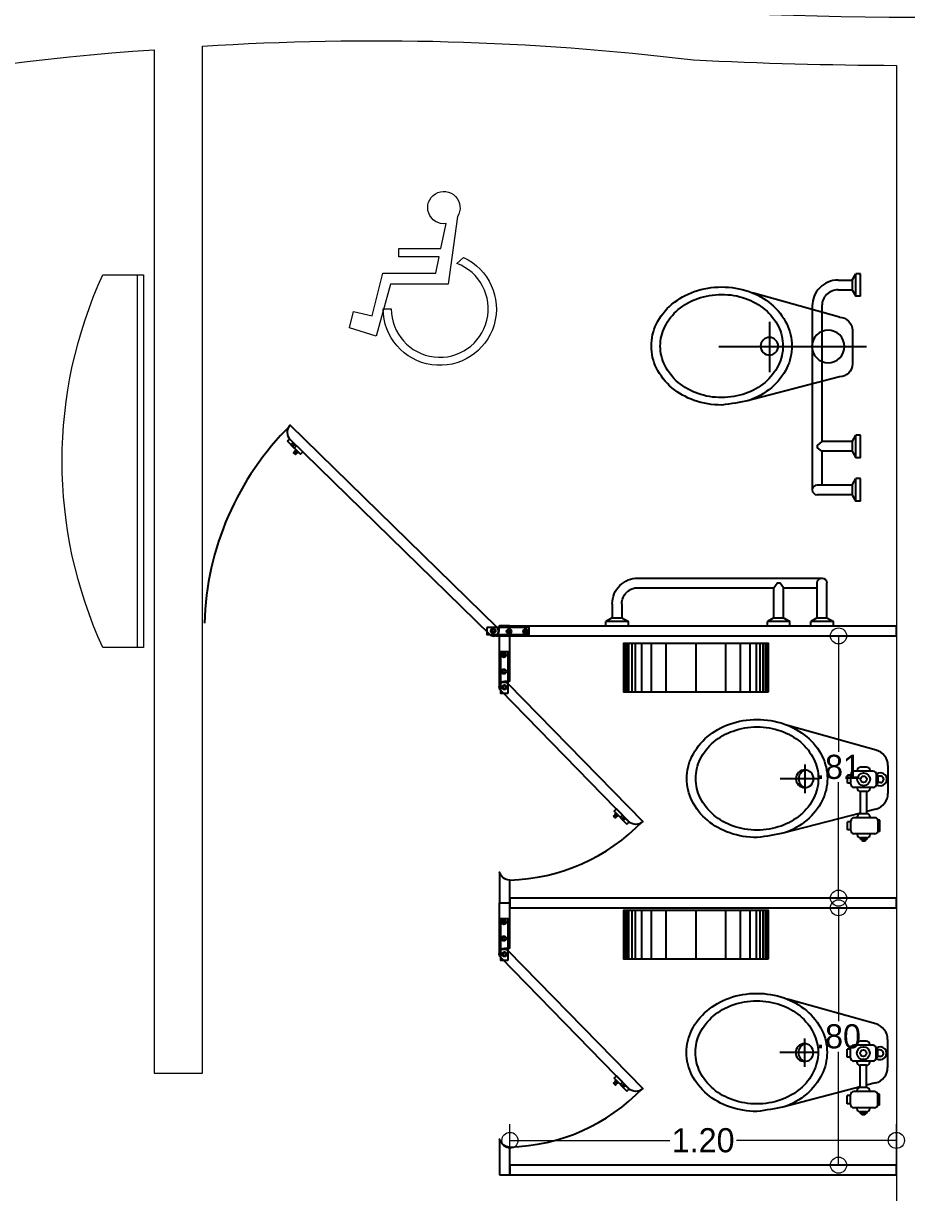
# Model space of a CAD drawing. Header units: millimetres. Extents: x 744843 to 745492, y 2520966 to 2521458.
# Drawn here: x 745385.024 to 745387.768, y 2521103.241 to 2521106.875 of the extents above; entities that cross this region are included whole.
import ezdxf

# ---------------------------------------------------------------- set-up
doc = ezdxf.new("R2010")
doc.units = ezdxf.units.MM
doc.header["$PDMODE"] = 35
doc.header["$PDSIZE"] = 1
for name, color, linetype, lineweight in [('A_Cotas_Interiores', 8, 'Continuous', 20), ('A_Muebles', 8, 'Continuous', 20), ('A_Muros', 30, 'Continuous', 20), ('A_Puertas', 8, 'Continuous', 0)]:
    doc.layers.add(name, color=color, linetype=linetype, lineweight=lineweight)
doc.layers.add('A_Mamparas de Baño', color=43, linetype='Continuous')
doc.layers.add('A_Muebles_fijos', color=8, linetype='Continuous')
doc.dimstyles.new('EJES', dxfattribs={"dimtxt": 0.25, "dimasz": 0.25, "dimexe": 0.5, "dimexo": 0.25, "dimgap": 0.01, "dimtad": 0, "dimtih": 1, "dimtoh": 1, "dimzin": 4, "dimdsep": 46, "dimtxsty": 'Standard', "dimblk": 'ORIGIN', "dimcen": 0.09, "dimclrd": 8, "dimclre": 8, "dimclrt": 4, "dimadec": 1, "dimazin": 0, "dimtfac": 1, "dimtofl": 0, "dimtmove": 2, "dimatfit": 3, "dimfxl": 0.15, "dimtolj": 1, "dimtzin": 0, "dimlwd": -1, "dimlwe": -1, "dimarcsym": 0})

# ---------------------------------------------------------------- blocks, each defined once
blk = doc.blocks.new('WC')
at = {"layer": 'A_Muebles_fijos'}
for p, q in [((0.0406592193030519, 0.09327516666904978), (0.3108065782435005, 0.1689798654691591)), ((0.2583195261104265, 0.07858159681142263), (0.258155457486282, -0.07724559624387928)), ((5.477764352686265e-05, 0.05275613904756449), (-5.477764352694592e-05, -0.05129602158616342)), ((-0.04376726034388416, 0.001434195873448174), (0.4149792343814624, 0.000951187073373716)), ((0.04046425006526984, -0.09190046324568846), (0.3260795185196911, -0.1662715183634967))]:
    blk.add_line(p, q, dxfattribs=at)
for centre, major_axis, ratio, start_param, end_param in [((0.4065389733732445, -0.07185123619332023), (0.1832865396773095, 0.1832865396773095), 0.9999999968286647, 0.7843452771556515, 1.119340405751284), ((0.4065389733732445, -0.07185123619332023), (0.1832865382600372, 0.1832865382600372), 0.9999999988987636, 0.4493501469668698, 0.7843452761206043), ((0.3936941331339767, -0.03482753472111233), (0.1555760328729452, 0.1555760328729452), 0.9999999913887098, 1.119340407866279, 1.483254539749225), ((0.3954117303801467, -0.02965582525997468), (-0.1356912151719567, 0.1356912151719568), 0.9999999990756723, -0.4510725355538303, -0.08693383889264572), ((0.4065496406547026, -0.06171980410057165), (-0.1596927958941702, 0.1596927958941702), 0.9999999985112853, -0.7864510518725603, -0.4510725356487646), ((0.4065496406547026, -0.06171980410057165), (0.1596927959293301, 0.1596927959293301), 0.9999999998339548, 0.448966759555751, 0.7843452757497144), ((0.4177550456806784, -0.02967935023537882), (0.1356912151177427, 0.1356912151177427), 0.9999999897916193, 0.08482806378889209, 0.4489667633101463), ((0.4194617486937204, -0.03485466519544878), (-0.1555760323957659, 0.1555760323957659), 0.9999999943684958, -1.485360315215316, -1.121446182339457), ((0.3739110608148621, -0.0112378002674044), (0.1338062646021851, 0.1338062646021851), 0.9999999979794557, 1.48325453886102, 1.897220916489769), ((0.3782568175956839, -0.009225201240620096), (-0.116827209371956, 0.116827209371956), 0.9999999996009404, -0.08693383875372485, 0.3269138086451402), ((0.43495294272725, -0.00928489599085458), (-0.1168272097376902, 0.1168272097376902), 0.9999999971155697, 4.383369397565613, 4.797217043435799), ((0.4392944518040167, -0.0113066416530595), (-0.1338062644228365, 0.1338062644228365), 0.9999999991559471, 4.383858614643572, 4.797824992432891), ((0.04061651231313586, 0.05271343208675228), (-0.02868149353144899, 0.02868149353144899), 0.99999999767963, -0.7864510528173303, 0.7843452770169601), ((0.3433513184281764, 0.003863939287261586), (-0.1097027335683897, 0.1097027335683897), 0.9999999997562181, 0.3264245905463146, 0.7843452754941169), ((0.3517550219403346, 0.00385509114072613), (-0.09592937184925981, 0.09592937184925984), 0.9999999993349574, 0.3269138088074341, 0.7843452757443146), ((0.4614822237781481, 0.003739560691760402), (-0.09592937199169635, 0.0959293719916964), 0.9999999993788391, 3.925937929312166, 4.383369396296293), ((0.4698859272612025, 0.003730712545224946), (-0.1097027336564993, 0.1097027336564994), 0.9999999992042511, 3.92593792936009, 4.383858614149694), ((0.07546343455032907, 0.002334020769344192), (0.01904567512974609, 0.01904567512974609), 0.9999999969437859, 2.29216023939216e-09, 6.283185309471746), ((0.3433513184281764, 0.003863939287261586), (-0.1097027336416219, 0.109702733641622), 0.9999999992025753, 0.7843452757709377, 1.242265960643167), ((0.3517550219403346, 0.00385509114072613), (0.0959293718429067, 0.09592937184290669), 0.9999999988332957, 2.355141601623339, 2.812573068954697), ((0.2582399682869436, 0.003020108880595784), (-0.01940852226107381, 0.01940852226107382), 0.9999999970009227, 4.712388978885151, 10.99557428606474), ((0.4614822237781481, 0.003739560691760402), (0.09592937202109879, 0.09592937202109877), 0.9999999996812432, 5.039302788123447, 5.496734255637105), ((0.4698859272612025, 0.003730712545224946), (-0.1097027335149631, 0.1097027335149631), 0.9999999993706251, 3.468017244253223, 3.925937929276904), ((0.04050695702608205, -0.05133872854697563), (-0.02868149355325815, 0.02868149355325815), 0.9999999997456848, 0.7843452759846907, 2.355141602526028), ((0.3739427939144661, 0.01890129336913071), (0.1338062642621465, 0.1338062642621465), 0.9999999983652426, 2.813062286539549, 3.227028665452437), ((0.3782843029912328, 0.01687954770692579), (0.1168272094052413, 0.1168272094052413), 0.9999999991285307, 2.812573068989725, 3.226420716957982), ((0.4349804281227989, 0.01681985307310663), (0.1168272097048319, 0.1168272097048319), 0.9999999975583393, 4.625455141423581, 5.039302787534082), ((0.4393261849036207, 0.01883245198347561), (0.133806264363742, 0.133806264363742), 0.9999999993430027, 4.624847192727369, 5.038813570977103), ((0.3937754970247624, 0.04244931691151999), (0.1555760314809, 0.1555760314809), 0.9999999966326925, 3.227028665934461, 3.590942801391618), ((0.3954822000087005, 0.03727400206786535), (-0.1356912155599463, 0.1356912155599464), 0.9999999975892566, 1.655624390025488, 2.019763085370978), ((0.4066876050637802, 0.06931445593305818), (-0.159692796791373, 0.159692796791373), 0.9999999985371989, 2.019763085762261, 2.35514160160132), ((0.4066876050637802, 0.06931445593305818), (-0.1596927964754583, 0.1596927964754584), 0.9999999999735457, 2.355141602319492, 2.690520118345571), ((0.4178255153092322, 0.03725047709246121), (-0.1356912152448646, 0.1356912152448646), 0.9999999989022021, 2.690520117912109, 3.054658814408185), ((0.4195431125845061, 0.04242218655359886), (-0.1555760314498243, 0.1555760314498243), 0.9999999965482356, 2.69013672992562, 3.054050865493487), ((0.5364619773608865, 0.842021956893736), (-0.7283366307909108, 0.7283366307909109), 0.9999999907021602, 2.145677627044654, 2.229610440056562), ((0.4066982723452383, 0.07944588802580677), (-0.1832865381940543, 0.1832865381940543), 0.9999999979639703, 2.355141601346871, 2.690136730501941)]:
    blk.add_ellipse(centre, major_axis=major_axis, ratio=ratio, start_param=start_param, end_param=end_param, dxfattribs=at)
blk.add_ellipse((0.07546343455032907, 0.002334020769344192), major_axis=(0.03571064080460928, 0.03571064080460928), ratio=0.9999999983700192, dxfattribs=at)
blk = doc.blocks.new('Porta_rollo_planta')
at = {"layer": 'A_Muebles_fijos'}
for p, q in [((0.004294411046430469, -0.1499999999068677), (0.004294411279261112, -4.656612873077393e-10)), ((0.009457122418098152, -0.1499999999068677), (0.009457122650928795, -4.656612873077393e-10)), ((0.01655583677347749, -0.1499999999068677), (0.01655583700630814, -4.656612873077393e-10)), ((0.02623588847927749, -0.1499999999068677), (0.02623588871210814, -4.656612873077393e-10)), ((0.03720664547290653, -0.1499999999068677), (0.03720664570573717, -4.656612873077393e-10)), ((0.0565667855553329, -0.1499999999068677), (0.05656678578816354, -4.656612873077393e-10)), ((0.08689768251497298, -0.1499999999068677), (0.08689768274780363, -4.656612873077393e-10)), ((0.1320713059976697, -0.1499999999068677), (0.1320713062305003, -4.656612873077393e-10)), ((0.2250000000931323, -0.1499999999068677), (0.2250000003259629, -4.656612873077393e-10)), ((0.3179286941885948, -0.1499999999068677), (0.3179286939557642, -4.656612873077393e-10)), ((0.3631023176712915, -0.1499999999068677), (0.3631023174384609, -4.656612873077393e-10)), ((0.3934332146309316, -0.1499999999068677), (0.393433214398101, -4.656612873077393e-10)), ((0.412793354713358, -0.1499999999068677), (0.4127933544805273, -4.656612873077393e-10)), ((0.423764111706987, -0.1499999999068677), (0.4237641114741564, -4.656612873077393e-10)), ((0.433444163412787, -0.1499999999068677), (0.4334441631799564, -4.656612873077393e-10)), ((0.4405428777681664, -0.1499999999068677), (0.4405428775353357, -4.656612873077393e-10)), ((0.445705589139834, -0.1499999999068677), (0.4457055889070034, -4.656612873077393e-10))]:
    blk.add_line(p, q, dxfattribs=at)
at = {"layer": 'A_Muebles_fijos', "ltscale": 0.0065}
blk.add_lwpolyline([(0.4500000000698492, -0.1499999999068677), (0.4500000000698492, 0), (0, 0), (0, -0.1499999999068677)], close=True, dxfattribs=at)
blk = doc.blocks.new('MUBA03PL')
at = {"layer": 'A_Muebles_fijos', "linetype": 'ByBlock'}
for p, q in [((0.002054797181765315, 0.1823572858160371), (0.02205479718176555, 0.1823572858160371)), ((0.002054797181765426, 0.1773572858160369), (0.002054797181765426, 0.1823572858160371)), ((0.007054797181765431, 0.1823572858160371), (0.007054797181765431, 0.1873572858160369)), ((0.007054797181765431, 0.1873572858160369), (0.01705479718176555, 0.1873572858160369)), ((0.01705479718176555, 0.1823572858160371), (0.01705479718176555, 0.1873572858160369)), ((0.02205479718176544, 0.1773572858160369), (0.02205479718176544, 0.1823572858160371)), ((-0.03794520281823461, 0.1573572858160371), (-0.0329452028182346, 0.1573572858160371)), ((-0.03794520281823461, 0.1573572858160371), (-0.03794520281823466, 0.122357285816037)), ((-0.0329452028182346, 0.1548572858160371), (-0.0329452028182346, 0.1248572858160372)), ((-0.0229452028182346, 0.1648572858160371), (0.04205479718176534, 0.1648572858160371)), ((-0.007945202818234805, 0.164857285816037), (-0.007945202818234694, 0.1673572858160369)), ((0.002054797181765315, 0.1773572858160369), (0.02205479718176555, 0.1773572858160369)), ((0.03205479718176545, 0.164857285816037), (0.03205479718176556, 0.167357285816037)), ((0.05205479718176535, 0.1548572858160371), (0.05205479718176535, 0.1248572858160371)), ((0.05205479718176535, 0.152357285816037), (0.06205479718176537, 0.152357285816037)), ((0.06205479718176537, 0.152357285816037), (0.06205479718176537, 0.1273572858160371)), ((-0.03794520281823466, 0.122357285816037), (-0.0329452028182346, 0.122357285816037)), ((-0.0229452028182346, 0.1148572858160372), (0.04205479718176534, 0.1148572858160372)), ((-0.007945202818234805, 0.1148572858160372), (-0.007945202818234694, 0.1123572858160372)), ((0.03205479718176545, 0.1148572858160372), (0.03205479718176556, 0.112357285816037)), ((0.05205479718176535, 0.1273572858160371), (0.06205479718176537, 0.1273572858160371)), ((0.002054797181765426, 0.1023572858160372), (0.002054797181765426, 0.03289141311595196)), ((0.002054797181765315, 0.1023572858160372), (0.02205479718176555, 0.1023572858160372)), ((0.02205479718176544, 0.1023572858160372), (0.02205479718176544, 0.03289141311595196)), ((-0.04033059170738295, 0.005383637130419887), (-0.03294520281823465, 0.005383637130419887)), ((-0.03294520281823466, 0.007891413115952046), (-0.02794520281823466, 0.007891413115952046)), ((-0.03294520281823466, 0.007891413115952046), (-0.03294520281823466, -0.01710858688404809)), ((-0.02794520281823466, 0.01039141311595199), (-0.02794520281823466, -0.01960858688404803)), ((-0.01794520281823459, 0.020391413115952), (0.04205479718176535, 0.020391413115952)), ((-0.007945202818234805, 0.020391413115952), (-0.007945202818234694, 0.02289141311595195)), ((0.002054797181765315, 0.03289141311595196), (0.02205479718176555, 0.03289141311595196)), ((0.03205479718176545, 0.020391413115952), (0.03205479718176556, 0.02289141311595195)), ((0.0520547971817653, 0.01039141311595199), (0.0520547971817653, -0.01960858688404803)), ((0.0520547971817653, 0.007891413115952046), (0.06205479718176531, 0.007891413115952046)), ((0.06205479718176531, 0.007891413115952046), (0.06205479718176531, -0.01710858688404809)), ((-0.04033059170738295, -0.01459530512613914), (-0.03294520281823465, -0.01459530512613914)), ((-0.03294520281823466, -0.01710858688404809), (-0.02794520281823466, -0.01710858688404809)), ((-0.01794520281823465, -0.02960858688404804), (0.0420547971817653, -0.02960858688404804)), ((-0.007945202818234805, -0.02960858688404804), (-0.007945202818234694, -0.03210858688404799)), ((0.03205479718176545, -0.02960858688404804), (0.03205479718176556, -0.03210858688404799)), ((0.0520547971817653, -0.01710858688404809), (0.06205479718176531, -0.01710858688404809)), ((0.002054797181765315, -0.042108586884048), (0.02205479718176555, -0.042108586884048))]:
    blk.add_line(p, q, dxfattribs=at)
at = {"layer": 'A_Muebles_fijos'}
for p, q in [((0.02205479718176544, 0.1003546987438531), (0.2627113941016618, 0.1630190134186776)), ((-0.0260131474980999, 0.08783833788051987), (0.002054797181765426, 0.09514692006860795)), ((-0.06332253236307323, -0.04728450974337106), (-0.06341380049320831, 0.03939915457505696)), ((0.1949185613753887, -0.05064343990837997), (0.1948251263136989, 0.03809821249026824)), ((0.1558456998915828, -0.006272613708999564), (0.2718705232503356, -0.006272613708999564)), ((-0.02681453998927158, -0.0953771297438128), (0.2474384538254711, -0.1722323705303935))]:
    blk.add_line(p, q, dxfattribs=at)
at = {"layer": 'A_Muebles_fijos', "linetype": 'ByBlock'}
for radius in [0.01999999999999998, 0.01000000000000001]:
    blk.add_circle((0.01205479718176527, -0.004608586884048131), radius, dxfattribs=at)
for centre, radius, start, end in [((-0.0229452028182346, 0.1548572858160371), 0.01, 89.99999999999999, 180), ((0.002054797181765315, 0.1673572858160369), 0.01, 89.99999999999999, 180), ((0.02205479718176555, 0.1673572858160369), 0.01, 4.80263756900991e-13, 89.99999999999999), ((0.04205479718176534, 0.1548572858160371), 0.01, 0, 89.99999999999999), ((-0.0229452028182346, 0.1248572858160372), 0.01, 180, 270), ((0.002054797181765315, 0.1123572858160372), 0.01, 180, 270), ((0.02205479718176555, 0.1123572858160372), 0.01, 270, 359.9999999999995), ((0.04205479718176534, 0.1248572858160371), 0.01, 270, 0), ((-0.04033059170738295, -0.004616362869580122), 0.01999999999999998, 51.65327969994375, 308.3504200393738), ((-0.04033059170738295, -0.004616362869580122), 0.01000000000000001, 90, 273.7189452542223), ((-0.01794520281823465, 0.01039141311595199), 0.01, 89.99999999999999, 180), ((0.002054797181765315, 0.02289141311595195), 0.01, 89.99999999999999, 180), ((0.02205479718176555, 0.02289141311595195), 0.01, 4.80263756900991e-13, 89.99999999999999), ((0.0420547971817653, 0.01039141311595199), 0.01, 0, 89.99999999999999), ((-0.01794520281823465, -0.01960858688404803), 0.01, 180, 270), ((0.002054797181765315, -0.03210858688404799), 0.01, 180, 270), ((0.02205479718176555, -0.03210858688404799), 0.01, 270, 359.9999999999996), ((0.0420547971817653, -0.01960858688404803), 0.01, 270, 0)]:
    blk.add_arc(centre, radius, start, end, dxfattribs=at)
at = {"layer": 'A_Muebles_fijos'}
for centre, radius, start, end in [((-0.01341382820747745, 0.03945179891137113), 0.05, 104.5950874527619, 180.0603259768673), ((0.184524810032121, -0.0062835079815473), 0.02933330356188307, 290.715344643524, 69.40530744194986), ((-0.01332256007734237, -0.04723186540705691), 0.05, 180.0603259768673, 254.3452777618358)]:
    blk.add_arc(centre, radius, start, end, dxfattribs=at)
at = {"layer": 'A_Muebles_fijos', "extrusion": (0, 0, -1)}
for centre, major_axis, ratio, start_param, end_param in [((0.3304073725485254, -0.04570182197275441), (0.1555760314809, -0.1555760314808999), 0.9999999966326925, 3.227028665934461, 3.590942801391618), ((0.4730938529719609, -0.8452744620713858), (-0.7283366307909107, -0.728336630790911), 0.9999999907021602, 2.145677627044654, 2.229610440056562), ((0.3433194806457508, -0.07256696111070793), (-0.1596927967913729, -0.159692796791373), 0.9999999985371989, 2.019763085762261, 2.35514160160132), ((0.3433301478981051, -0.08269839285421055), (-0.1832865381940543, -0.1832865381940544), 0.9999999979639703, 2.355141601346871, 2.690136730501941), ((0.3433194806457508, -0.07256696111070793), (-0.1596927964754583, -0.1596927964754584), 0.9999999999735457, 2.355141602319492, 2.690520118345571), ((0.3105746694964368, -0.02215379819753449), (0.1338062642621465, -0.1338062642621465), 0.9999999983652426, 2.813062286539549, 3.227028665452437), ((0.3321140755324635, -0.04052650712909978), (-0.1356912155599463, -0.1356912155599464), 0.9999999975892566, 1.655624390025488, 2.019763085370978), ((0.3544573908329952, -0.04050298192086499), (-0.1356912152448646, -0.1356912152448647), 0.9999999989022021, 2.690520117912109, 3.054658814408185), ((0.3759580604855913, -0.02208495716112535), (0.133806264363742, -0.133806264363742), 0.9999999993430027, 4.624847192727369, 5.038813570977103), ((0.3149161785732034, -0.02013205288457554), (0.1168272094052414, -0.1168272094052413), 0.9999999991285307, 2.812573068989725, 3.226420716957982), ((0.3716123036465618, -0.02007235790151041), (0.1168272097048319, -0.1168272097048318), 0.9999999975583393, 4.625455141423581, 5.039302787534082), ((0.2799831939519394, -0.007116444115665366), (-0.1097027336416219, -0.109702733641622), 0.9999999992025753, 0.7843452757709377, 1.242265960643167), ((0.2883868975223053, -0.007107596085545231), (0.09592937184290672, -0.09592937184290669), 0.9999999988332957, 2.355141601623339, 2.812573068954697), ((0.3981140993892226, -0.006992065520164181), (0.0959293720210988, -0.09592937202109876), 0.9999999996812432, 5.039302788123447, 5.496734255637105), ((0.4065178028431732, -0.006983217490044047), (-0.1097027335149631, -0.1097027335149631), 0.9999999993706251, 3.468017244253223, 3.925937929276904), ((0.194871843898018, -0.006272613708999564), (-0.01940852226107381, -0.01940852226107382), 0.9999999970009227, 4.712388978885151, 10.99557428606474), ((0.2883868975223053, -0.007107596085545231), (-0.09592937184925979, -0.09592937184925986), 0.9999999993349574, 0.3269138088074341, 0.7843452757443146), ((0.4065178028431732, -0.006983217490044047), (-0.1097027336564993, -0.1097027336564994), 0.9999999992042511, 3.92593792936009, 4.383858614149694), ((0.3148886931485507, 0.005972696295800994), (-0.116827209371956, -0.116827209371956), 0.9999999996009404, -0.08693383875372485, 0.3269138086451402), ((0.3715848183383245, 0.006032390813204835), (-0.1168272097376901, -0.1168272097376902), 0.9999999971155697, 4.383369397565613, 4.797217043435799), ((0.3105429364259366, 0.007985295089754652), (0.1338062646021851, -0.1338062646021851), 0.9999999979794557, 1.48325453886102, 1.897220916489769), ((0.3759263274150911, 0.008054136591825078), (-0.1338062644228365, -0.1338062644228365), 0.9999999991559471, 4.383858614643572, 4.797824992432891), ((0.3303260087159473, 0.03157502954346258), (0.1555760328729453, -0.1555760328729452), 0.9999999913887098, 1.119340407866279, 1.483254539749225), ((0.3320436059621173, 0.02640332031515558), (-0.1356912151719567, -0.1356912151719568), 0.9999999990756723, -0.4510725355538303, -0.08693383889264572), ((0.354386921262649, 0.02642684505772908), (0.1356912151177428, -0.1356912151177427), 0.9999999897916193, 0.08482806378889209, 0.4489667633101463), ((0.3431708488970074, 0.06859873124850113), (0.1832865396773095, -0.1832865396773094), 0.9999999968286647, 0.7843452771556515, 1.119340405751284), ((0.3431815162657771, 0.05846729903933723), (-0.1596927958941701, -0.1596927958941702), 0.9999999985112853, -0.7864510518725603, -0.4510725356487646), ((0.3431815162657771, 0.05846729903933723), (0.1596927959293301, -0.1596927959293301), 0.9999999998339548, 0.448966759555751, 0.7843452757497144), ((0.3431708488970074, 0.06859873124850113), (0.1832865382600372, -0.1832865382600371), 0.9999999988987636, 0.4493501469668698, 0.7843452761206043)]:
    blk.add_ellipse(centre, major_axis=major_axis, ratio=ratio, start_param=start_param, end_param=end_param, dxfattribs=at)
at = {"layer": 'A_Muebles_fijos', "extrusion": (0, 0, -0.9999999999999998)}
for centre, major_axis, ratio, start_param, end_param in [((0.3561749881955806, -0.04567469161483328), (-0.1555760314498242, -0.1555760314498243), 0.9999999965482356, 2.69013672992562, 3.054050865493487), ((0.3981140993892226, -0.006992065520164181), (-0.09592937199169634, -0.09592937199169642), 0.9999999993788391, 3.925937929312166, 4.383369396296293), ((0.3560936242465872, 0.031602160367045), (-0.1555760323957658, -0.1555760323957659), 0.9999999943684958, -1.485360315215316, -1.121446182339457)]:
    blk.add_ellipse(centre, major_axis=major_axis, ratio=ratio, start_param=start_param, end_param=end_param, dxfattribs=at)
at = {"layer": 'A_Muebles_fijos', "extrusion": (0, 0, -0.9999999999999999)}
blk.add_ellipse((0.2799831939519394, -0.007116444115665366), major_axis=(-0.1097027335683896, -0.1097027335683897), ratio=0.9999999997562181, start_param=0.3264245905463146, end_param=0.7843452754941169, dxfattribs=at)
blk = doc.blocks.new('A$C69177A60')
at = {"layer": 'A_Muebles_fijos'}
for p, q in [((-1.384790948577574e-09, 0.7069999997363539), (-1.384790948577574e-09, 0.6369999997364175)), ((-1.384790948577574e-09, 0.7069999997363539), (0.01499999861508172, 0.7069999997363539)), ((0.02499999861507263, 0.6889999997363248), (0.01499999861508172, 0.7069999997363539)), ((0.01499999861508172, 0.7069999997363539), (0.01499999861508172, 0.6369999997364175)), ((0.02499999861507263, 0.6549999997364466), (0.01499999861508172, 0.6369999997364175)), ((0.02499999861507263, 0.6889999997363248), (0.02499999861507263, 0.686999999736372)), ((0.02499999861507263, 0.686999999736372), (0.02499999861507263, 0.6569999997363993)), ((0.02499999861507263, 0.686999999736372), (0.1349999986152, 0.686999999736372)), ((0.02499999861507263, 0.6569999997363993), (0.02499999861507263, 0.6549999997364466)), ((0.02499999861507263, 0.6569999997363993), (0.1349999986152, 0.6569999997363993)), ((0.1199999986150999, 0.5519999997363811), (0.1199999986150999, 0.6569999997363993)), ((0.1499999986150726, 0.09999999973638296), (0.1499999986150726, 0.671999999736272)), ((-1.384790948577574e-09, 0.6369999997364175), (0.01499999861508172, 0.6369999997364175)), ((-1.38480515943229e-09, 0.571999999736363), (0.01499999861506751, 0.571999999736363)), ((-1.38480515943229e-09, 0.571999999736363), (-1.38480515943229e-09, 0.5019999997364266)), ((0.02499999861505842, 0.5539999997363338), (0.01499999861506751, 0.571999999736363)), ((0.01499999861506751, 0.571999999736363), (0.01499999861506751, 0.5019999997364266)), ((0.02499999861505842, 0.5539999997363338), (0.02499999861505842, 0.5519999997363811)), ((0.02499999861505842, 0.5519999997363811), (0.02499999861505842, 0.5219999997364084)), ((0.02499999861507263, 0.5519999997363811), (0.1199999986150999, 0.5519999997363811)), ((0.1199999986150999, 0.5519999997363811), (0.1338262327371069, 0.5413912201445328)), ((0.02499999861505842, 0.5199999997364557), (0.01499999861506751, 0.5019999997364266)), ((0.02499999861505842, 0.5219999997364084), (0.02499999861505842, 0.5199999997364557)), ((0.02499999861507263, 0.5219999997364084), (0.1199999986150999, 0.5219999997364084)), ((0.1199999986150999, 0.5219999997364084), (0.1338262327371069, 0.5326087793282568)), ((0.1199999986150999, 0.09999999973638296), (0.1199999986150999, 0.5219999997364084)), ((0.1349999986152, 0.5349888778412151), (0.1349999986152, 0.5390111216315745)), ((-1.38480515943229e-09, 0.5019999997364266), (0.01499999861506751, 0.5019999997364266)), ((-1.38480515943229e-09, 0.06999999973641025), (-1.38480515943229e-09, -2.63526089838706e-10)), ((-1.38480515943229e-09, 0.06999999973641025), (0.01499999861506751, 0.06999999973641025)), ((0.01499999861506751, 0.06999999973641025), (0.01499999861506751, -2.63526089838706e-10)), ((0.02499999861505842, 0.05199999973638114), (0.01499999861506751, 0.06999999973641025)), ((0.02499999861505842, 0.05199999973638114), (0.02499999861505842, 0.04999999973642844)), ((0.02499999861505842, 0.04999999973642844), (0.02499999861505842, 0.01999999973645572)), ((0.06999999861514539, 0.04999999973642844), (0.02499999861507263, 0.04999999973642844)), ((0.02499999861505842, 0.01799999973650301), (0.01499999861506751, -2.63526089838706e-10)), ((0.02499999861505842, 0.01999999973645572), (0.02499999861505842, 0.01799999973650301)), ((0.06999999861514539, 0.01999999973645572), (0.02499999861507263, 0.01999999973645572)), ((-1.38480515943229e-09, -2.63526089838706e-10), (0.01499999861506751, -2.63526089838706e-10))]:
    blk.add_line(p, q, dxfattribs=at)
for centre, radius, start, end in [((0.1349999986152, 0.671999999736272), 0.01500000000000047, 270, 90), ((0.1319999986152709, 0.5390111216315745), 0.003, 0, 52.50120762648925), ((0.1319999986152709, 0.5349888778412151), 0.003, 307.4987923735108, 0), ((0.06999999861514539, 0.09999999973638296), 0.08, 270, 0), ((0.06999999861514539, 0.09999999973638296), 0.05, 270, 0)]:
    blk.add_arc(centre, radius, start, end, dxfattribs=at)
blk = doc.blocks.new('_Origin')
at = {"color": 0, "linetype": 'ByBlock', "lineweight": -2}
blk.add_line((0, 0), (-1, 0), dxfattribs=at)
blk.add_circle((0, 0), 0.5, dxfattribs=at)
blk = doc.blocks.new('*D96')
at = {"layer": 'A_Cotas_Interiores', "color": 8, "transparency": 16777216}
for p, q in [((745387.711291082, 2521104.970897703), (745387.506570081, 2521104.970897703)), ((745387.556570081, 2521104.920897704), (745387.556570081, 2521104.610897704)), ((745387.556570081, 2521104.205897704), (745387.556570081, 2521104.515897704)), ((745387.7112910765, 2521104.155897704), (745387.506570081, 2521104.155897704))]:
    blk.add_line(p, q, dxfattribs=at)
at = {"layer": 'Defpoints', "color": 0, "transparency": 16777216}
for p in [(745387.736291082, 2521104.970897703), (745387.556570081, 2521104.155897704), (745387.7362910765, 2521104.155897704)]:
    blk.add_point(p, dxfattribs=at)
at = {"layer": 'A_Cotas_Interiores', "color": 8, "transparency": 16777216, "xscale": 0.05, "yscale": 0.05, "zscale": 0.05}
for p, rotation in [((745387.556570081, 2521104.970897703), 90), ((745387.556570081, 2521104.155897704), 270)]:
    blk.add_blockref('_Origin', p, dxfattribs=dict(at, rotation=rotation))
at = {"layer": 'A_Cotas_Interiores', "color": 4, "transparency": 16777216, "insert": (745387.5565700806, 2521104.563397704), "char_height": 0.075, "attachment_point": 5}
blk.add_mtext('\\A1;.81', dxfattribs=at)
blk = doc.blocks.new('*D94')
at = {"layer": 'A_Cotas_Interiores', "color": 8, "transparency": 16777216}
for p, q in [((745386.5355016115, 2521103.320897705), (745386.5355016115, 2521103.452818963)), ((745387.7362910819, 2521103.320897705), (745387.7362910819, 2521103.452818963)), ((745386.5855016116, 2521103.402818963), (745387.0321463468, 2521103.402818963)), ((745387.6862910818, 2521103.402818963), (745387.2396463468, 2521103.402818963))]:
    blk.add_line(p, q, dxfattribs=at)
at = {"layer": 'Defpoints', "color": 0, "transparency": 16777216}
for p in [(745387.7362910819, 2521103.402818963), (745386.5355016115, 2521103.295897705), (745387.7362910819, 2521103.295897705)]:
    blk.add_point(p, dxfattribs=at)
at = {"layer": 'A_Cotas_Interiores', "color": 8, "transparency": 16777216, "xscale": 0.05, "yscale": 0.05, "zscale": 0.05, "rotation": 180}
blk.add_blockref('_Origin', (745386.5355016115, 2521103.402818963), dxfattribs=at)
at = {"layer": 'A_Cotas_Interiores', "color": 8, "transparency": 16777216, "xscale": 0.05, "yscale": 0.05, "zscale": 0.05}
blk.add_blockref('_Origin', (745387.7362910819, 2521103.402818963), dxfattribs=at)
at = {"layer": 'A_Cotas_Interiores', "color": 4, "transparency": 16777216, "insert": (745387.1358963468, 2521103.402818963), "char_height": 0.075, "attachment_point": 5}
blk.add_mtext('\\A1;1.20', dxfattribs=at)
blk = doc.blocks.new('A-Mamparas_80_120')
at = {"layer": 'A_Mamparas de Baño', "color": 8}
for p, q in [((0.3567067396361381, 0.28211873723194), (0.3645466673187912, 0.2897806009277701)), ((0.3813207561615855, 0.2883256678469479), (0.3741689373273402, 0.2813362842425704))]:
    blk.add_line(p, q, dxfattribs=at)
at = {"layer": 'A_Mamparas de Baño', "ltscale": 0.0065}
for points in [[(-0.0007004152284935117, 0.6919757248833776), (-0.0007004155777394772, 0.6919757248833776), (-0.0007004144135862589, 0.8449999988079071), (0.03054958558641374, 0.8449999988079071), (0.0305495853535831, 0.7054182044230402, -0.4142135617568543), (0.02804958540946245, 0.7029182044789195), (0.01492711645551026, 0.7029182040132582)], [(0.00332109013106674, 0.6750010377727449, -1.037268795555563), (0.02621664979960769, 0.6962840449996293), (0.4447649645153433, 0.2680085757747293, -0.4142135623730951), (0.4005737057887018, 0.2685161838307977), (0.003321091062389314, 0.6750010387040675)], [(0, 0), (0.03124999988358468, -4.656612873077393e-10, 0.414213562373095), (0.03124999988358468, -4.656612873077393e-10), (0.03124999988358468, 0.02128624264150858), (0.03124999953433871, 0.08629874885082245, -0.3428375220750749), (0, 0.1105800592340529), (0, 0)]]:
    blk.add_lwpolyline(points, format="xyb", dxfattribs=at)
at = {"layer": 'A_Mamparas de Baño', "color": 8}
for points in [[(0.02514199027791619, 0.6659521171823144), (0.003444067784585059, 0.6659521171823144), (0.003444067784585059, 0.79683688422665), (0.02514199027791619, 0.79683688422665)], [(0.3950012698769569, 0.2600198034197092), (0.4021530877798796, 0.267009187489748), (0.3626641840673983, 0.3074158225208521), (0.3555123647674918, 0.3004264384508133)], [(0.3950012698769569, 0.2600198034197092), (0.4021530875470489, 0.2670091870240867), (0.3813207554630935, 0.2883256673812866), (0.3741689373273402, 0.2813362842425704)]]:
    blk.add_lwpolyline(points, close=True, dxfattribs=at)
at = {"layer": 'A_Mamparas de Baño', "color": 8, "ltscale": 0.0065}
blk.add_lwpolyline([(0.01492711645551026, 0.7029182040132582, 0.3154250637633644), (-0.0007004155777394772, 0.6919757248833776)], format="xyb", dxfattribs=at)
at = {"layer": 'A_Mamparas de Baño', "color": 8}
for points in [[(0.3537314035929739, 0.2851632214151323, 0.1359013355077227), (0.3611700301989913, 0.2946664532646537), (0.3611700301989913, 0.2946664532646537), (0.3693536682985723, 0.2862926265224814, 0.1359013354759165), (0.3596820752136409, 0.2790742535144091)], [(0.3567067396361381, 0.28211873723194, -0.1296620222317562), (0.3614766160026193, 0.2929220017977059), (0.3676167179364711, 0.2866392014548182, -0.1296619928803483), (0.3567067396361381, 0.28211873723194)]]:
    blk.add_lwpolyline(points, format="xyb", close=True, dxfattribs=at)
at = {"layer": 'A_Mamparas de Baño', "ltscale": 0.0065}
blk.add_lwpolyline([(0.0319072975544259, -4.656612873077393e-10), (1.232696767896414, -4.656612873077393e-10), (1.232696765218861, 0.02999999932944775), (0.0319072975544259, 0.02999999932944775)], close=True, dxfattribs=at)
at = {"layer": 'A_Mamparas de Baño', "color": 8}
for centre, radius in [((0.01345687336288393, 0.7858077986165881), 0.007436412641554412), ((0.01345687336288393, 0.7858077986165881), 0.004000000004656613), ((0.01345687336288393, 0.7345387265086174), 0.007436412641554412), ((0.01345687336288393, 0.7345387265086174), 0.004000000004656613), ((0.01492458523716778, 0.6854832265526056), 0.007436412641554412), ((0.01492458523716778, 0.6854832265526056), 0.004000000004656613), ((0.3853613929823041, 0.2770374198444188), 0.004000000004656611)]:
    blk.add_circle(centre, radius, dxfattribs=at)
blk.add_arc((0.01580416201613843, 0.6797208315692842), 0.5936230640352138, 271.4909818073023, 316.1783317938557, dxfattribs=at)
blk = doc.blocks.new('*D97')
at = {"layer": 'A_Cotas_Interiores', "color": 8, "transparency": 16777216}
for p, q in [((745387.7112910792, 2521104.125897705), (745387.506570081, 2521104.125897705)), ((745387.556570081, 2521104.075897705), (745387.556570081, 2521103.773397705)), ((745387.556570081, 2521103.375897705), (745387.556570081, 2521103.678397705)), ((745387.7112910792, 2521103.325897705), (745387.506570081, 2521103.325897705))]:
    blk.add_line(p, q, dxfattribs=at)
at = {"layer": 'Defpoints', "color": 0, "transparency": 16777216}
for p in [(745387.7362910792, 2521104.125897705), (745387.556570081, 2521103.325897705), (745387.7362910792, 2521103.325897705)]:
    blk.add_point(p, dxfattribs=at)
at = {"layer": 'A_Cotas_Interiores', "color": 8, "transparency": 16777216, "xscale": 0.05, "yscale": 0.05, "zscale": 0.05}
for p, rotation in [((745387.556570081, 2521104.125897705), 90), ((745387.556570081, 2521103.325897705), 270)]:
    blk.add_blockref('_Origin', p, dxfattribs=dict(at, rotation=rotation))
at = {"layer": 'A_Cotas_Interiores', "color": 4, "transparency": 16777216, "insert": (745387.5565700806, 2521103.725897705), "char_height": 0.075, "attachment_point": 5}
blk.add_mtext('\\A1;.80', dxfattribs=at)
blk = doc.blocks.new('minusba')
at = {"layer": 'A_Muebles', "color": 0, "linetype": 'ByBlock'}
for points in [[(0.8361395968942746, 0.8603458514745106), (0.7761295835390909, 1.100139858120011), (0.4785206020521917, 1.100139858120011), (0.4590342513055905, 1.193578466628965), (0.6872333942637834, 1.193578466628965), (0.6872333942637834, 1.239139095870458), (0.4495327142450232, 1.239139095870458), (0.4200718095074178, 1.38040648758962, 4.631738532974613), (0.3562330627832534, 1.42025175053669), (0.4089496713149945, 1.038362419119815), (0.733614014755247, 1.038362419119815), (0.8147801006153133, 0.7449195838688722), (0.9655171172125723, 0.7912526631190189), (0.9423268069668422, 0.8839188216193192)], [(0.7289302918064582, 0.8993631813693681, -1.909263801155615), (0.3591765149620186, 1.15551042652057), (0.3222213645447244, 1.189484972145639, 1.829457948235639), (0.774530291806458, 0.8993631813693681)]]:
    blk.add_lwpolyline(points, format="xyb", close=True, dxfattribs=at)

msp = doc.modelspace()

# ---------------------------------------------------------------- linework, layer by layer
at = {"layer": 'A_Cotas_Interiores'}
msp.add_line((745387.7362910792, 2521104.125897705), (745387.7362910792, 2521103.325897705), dxfattribs=at)
at = {"layer": 'A_Mamparas de Baño', "color": 8}
for p, q in [((745385.8725563217, 2521105.562094453), (745385.8655669381, 2521105.554942634)), ((745385.866349391, 2521105.537480437), (745385.8740112548, 2521105.545320364)), ((745386.8603010536, 2521104.408016443), (745386.8681409813, 2521104.415678306)), ((745386.8849150701, 2521104.414223373), (745386.8777632513, 2521104.40723399))]:
    msp.add_line(p, q, dxfattribs=at)
at = {"layer": 'A_Mamparas de Baño', "ltscale": 0.0065}
for points in [[(745386.4732685593, 2521104.974919208, 1.037268795555563), (745386.4945515665, 2521104.997814768), (745385.8522392296, 2521105.625538662, 0.4142135623730951), (745385.8527468377, 2521105.581347403), (745386.4732685603, 2521104.974919209)], [(745386.5069154041, 2521104.800898743, -1.037268795555563), (745386.5298109638, 2521104.822181751), (745386.9483592785, 2521104.393906281, -0.4142135623730951), (745386.9041680198, 2521104.394413889), (745386.506915405, 2521104.800898744)], [(745386.503594314, 2521104.140897705), (745386.5348443139, 2521104.140897705, 0.414213562373095), (745386.5348443139, 2521104.140897705), (745386.5348443139, 2521104.147183948), (745386.5348443135, 2521104.212196454, -0.3428375220750749), (745386.503594314, 2521104.236477765), (745386.503594314, 2521104.140897705)]]:
    msp.add_lwpolyline(points, format="xyb", dxfattribs=at)
at = {"layer": 'A_Mamparas de Baño', "color": 8}
for points in [[(745385.8442504572, 2521105.575774967), (745385.8512398413, 2521105.582926785), (745385.8916464763, 2521105.543437881), (745385.8846570923, 2521105.536286062)], [(745385.8442504572, 2521105.575774967), (745385.8512398408, 2521105.582926785), (745385.8725563212, 2521105.562094452), (745385.8655669381, 2521105.554942634)], [(745386.4642196387, 2521104.996740108), (745386.4642196387, 2521104.975042186), (745386.5951044058, 2521104.975042186), (745386.5951044058, 2521104.996740108)], [(745386.5287363043, 2521104.791849823), (745386.5070383818, 2521104.791849823), (745386.5070383818, 2521104.92273459), (745386.5287363043, 2521104.92273459)], [(745386.8985955839, 2521104.385917509), (745386.9057474018, 2521104.392906893), (745386.866258498, 2521104.433313528), (745386.8591066787, 2521104.426324144)], [(745386.8985955839, 2521104.385917509), (745386.9057474015, 2521104.392906893), (745386.8849150694, 2521104.414223373), (745386.8777632513, 2521104.40723399)]]:
    msp.add_lwpolyline(points, close=True, dxfattribs=at)
for points in [[(745385.8693938752, 2521105.5345051, -0.1359013355077227), (745385.8788971071, 2521105.541943728), (745385.8788971071, 2521105.541943728), (745385.8705232803, 2521105.550127365, -0.1359013354759165), (745385.8633049073, 2521105.540455772)], [(745385.866349391, 2521105.537480437, 0.1296620222317562), (745385.8771526556, 2521105.542250313), (745385.8708698553, 2521105.548390415, 0.1296619928803483), (745385.866349391, 2521105.537480437)], [(745386.8573257176, 2521104.411060927, 0.1359013355077227), (745386.8647643442, 2521104.420564159), (745386.8647643442, 2521104.420564159), (745386.8729479823, 2521104.412190332, 0.1359013354759165), (745386.8632763892, 2521104.404971959)], [(745386.8603010536, 2521104.408016443, -0.1296620222317562), (745386.86507093, 2521104.418819707), (745386.8712110319, 2521104.412536907, -0.1296619928803483), (745386.8603010536, 2521104.408016443)]]:
    msp.add_lwpolyline(points, format="xyb", close=True, dxfattribs=at)
at = {"layer": 'A_Mamparas de Baño', "color": 8, "ltscale": 0.0065}
for points in [[(745386.4902432464, 2521104.970897703), (745386.4902432464, 2521104.970897702), (745386.5341438996, 2521104.970897704), (745386.5341438996, 2521105.002147704), (745386.503685726, 2521105.002147703, 0.4142135617568543), (745386.501185726, 2521104.999647703), (745386.5011857256, 2521104.986525234)], [(745386.5011857256, 2521104.986525234, -0.3154250637633644), (745386.4902432464, 2521104.970897702)], [(745386.5028938988, 2521104.81787343), (745386.5028938984, 2521104.81787343), (745386.5028938996, 2521104.970897704), (745386.5341438996, 2521104.970897704), (745386.5341438993, 2521104.83131591, -0.4142135617568543), (745386.5316438994, 2521104.82881591), (745386.5185214304, 2521104.82881591)], [(745386.5185214304, 2521104.82881591, 0.3154250637633644), (745386.5028938984, 2521104.81787343)]]:
    msp.add_lwpolyline(points, format="xyb", dxfattribs=at)
at = {"layer": 'A_Mamparas de Baño', "ltscale": 0.0065}
for points in [[(745386.5341438996, 2521104.970897703), (745387.736291082, 2521104.970897703), (745387.7362910793, 2521105.000897703), (745386.5341438996, 2521105.000897703)], [(745386.5355016089, 2521104.125897705), (745387.7362910792, 2521104.125897705), (745387.7362910765, 2521104.155897704), (745386.5355016089, 2521104.155897704)]]:
    msp.add_lwpolyline(points, close=True, dxfattribs=at)
at = {"layer": 'A_Mamparas de Baño', "color": 8}
for centre, radius in [((745385.8612680737, 2521105.56613509), 0.004000000004656611), ((745386.4837507481, 2521104.986522703), 0.007436412641554412), ((745386.4837507481, 2521104.986522703), 0.004000000004656613), ((745386.532806248, 2521104.985054991), 0.007436412641554412), ((745386.532806248, 2521104.985054991), 0.004000000004656613), ((745386.5840753202, 2521104.985054991), 0.007436412641554412), ((745386.5840753202, 2521104.985054991), 0.004000000004656613), ((745386.5170511873, 2521104.911705504), 0.007436412641554412), ((745386.5170511873, 2521104.911705504), 0.004000000004656613), ((745386.5170511873, 2521104.860436432), 0.007436412641554412), ((745386.5170511873, 2521104.860436432), 0.004000000004656613), ((745386.5185188992, 2521104.811380932), 0.007436412641554412), ((745386.5185188992, 2521104.811380932), 0.004000000004656613), ((745386.888955707, 2521104.402935125), 0.004000000004656611)]:
    msp.add_circle(centre, radius, dxfattribs=at)
for centre, radius, start, end in [((745386.4837507507, 2521104.986522702), 0.8974662606522527, 134.6605306166336, 178.439301968108), ((745386.519398476, 2521104.805618537), 0.5936230640352138, 271.4909818136899, 316.1783317925597)]:
    msp.add_arc(centre, radius, start, end, dxfattribs=at)
at = {"layer": 'A_Muros'}
msp.add_lwpolyline([(745391.8116839422, 2521107.485646608, -0.08667565764367123), (745387.1189202387, 2521106.911064527, 0.1222721168513927), (745383.308956166, 2521106.495500406), (745383.3727740997, 2521106.359139879, -0.07126338570582753), (745385.4298230548, 2521106.793086451), (745385.4298265845, 2521103.612244111), (745385.5798265848, 2521103.612244276), (745385.5798230419, 2521106.804086079, -0.0460494933109807), (745387.1062421621, 2521106.761508825, 0.01120566450993437), (745387.7362910822, 2521106.744293841), (745387.736291082, 2521101.610039623), (745382.5465646061, 2521101.610039623), (745382.5465646061, 2521101.460039624), (745393.2386657039, 2521101.460039624)], format="xyb", dxfattribs=at)
at = {"layer": 'A_Puertas', "color": 8}
msp.add_line((745385.3773081681, 2521106.093725147), (745385.3773081681, 2521104.934699852), dxfattribs=at)
msp.add_lwpolyline([(745385.3973081681, 2521104.934699852), (745385.2707069702, 2521104.934699852, -0.2184614924248046), (745385.2707069702, 2521106.093725147), (745385.3973081681, 2521106.093725147)], format="xyb", close=True, dxfattribs=at)

# ---------------------------------------------------------------- block references
at = {"layer": 'A_Mamparas de Baño', "rotation": 180}
msp.add_blockref('A$C69177A60', (745387.6250221332, 2521106.096754667), dxfattribs=at)
at = {"layer": 'A_Mamparas de Baño', "xscale": -1, "rotation": 270}
msp.add_blockref('A$C69177A60', (745386.8335466046, 2521105.000897705), dxfattribs=at)
at = {"layer": 'A_Muebles_fijos', "xscale": -0.5505755040794611, "yscale": 0.5505755040794611, "zscale": 0.5505755043122917}
msp.add_blockref('minusba', (745386.568319782, 2521105.492475086), dxfattribs=at)
at = {"layer": 'A_Muebles_fijos', "xscale": -1}
msp.add_blockref('WC', (745387.6000221343, 2521105.868311944), dxfattribs=at)
at = {"layer": 'A_Muebles_fijos'}
for p in [(745386.8889239627, 2521104.94693895), (745386.8889239627, 2521104.11693895)]:
    msp.add_blockref('Porta_rollo_planta', p, dxfattribs=at)
at = {"layer": 'A_Muebles_fijos', "rotation": 180}
for p in [(745387.6466902188, 2521104.520656678), (745387.6457947458, 2521103.669274543)]:
    msp.add_blockref('MUBA03PL', p, dxfattribs=at)
at = {"layer": 'A_Muros'}
msp.add_blockref('A-Mamparas_80_120', (745386.503594314, 2521103.295897705), dxfattribs=at)

# ---------------------------------------------------------------- dimensions: what is measured, and where the dimension line sits
at = {"layer": 'A_Cotas_Interiores'}
for p1, p2, distance, picture, middle in [((745387.736291082, 2521104.970897703), (745387.7362910765, 2521104.155897704), -0.1797209954820573, '*D96', (745387.5565700806, 2521104.563397704)), ((745387.7362910792, 2521104.125897705), (745387.7362910792, 2521103.325897705), -0.17972099815960974, '*D97', (745387.5565700806, 2521103.725897705)), ((745386.5355016115, 2521103.295897705), (745387.7362910819, 2521103.295897705), 0.10692125791683793, '*D94', (745387.1358963468, 2521103.402818963))]:
    dim = msp.add_aligned_dim(p1=p1, p2=p2, distance=distance, dimstyle='EJES', override={"dimtxt": 0.075, "dimasz": 0.05, "dimexe": 0.05, "dimexo": 0.025, "dimfxl": 1.25}, dxfattribs=at)
    dim.commit()
    dim.dimension.update_dxf_attribs({"geometry": picture, "text_midpoint": middle})

doc.saveas('drawing.dxf')
